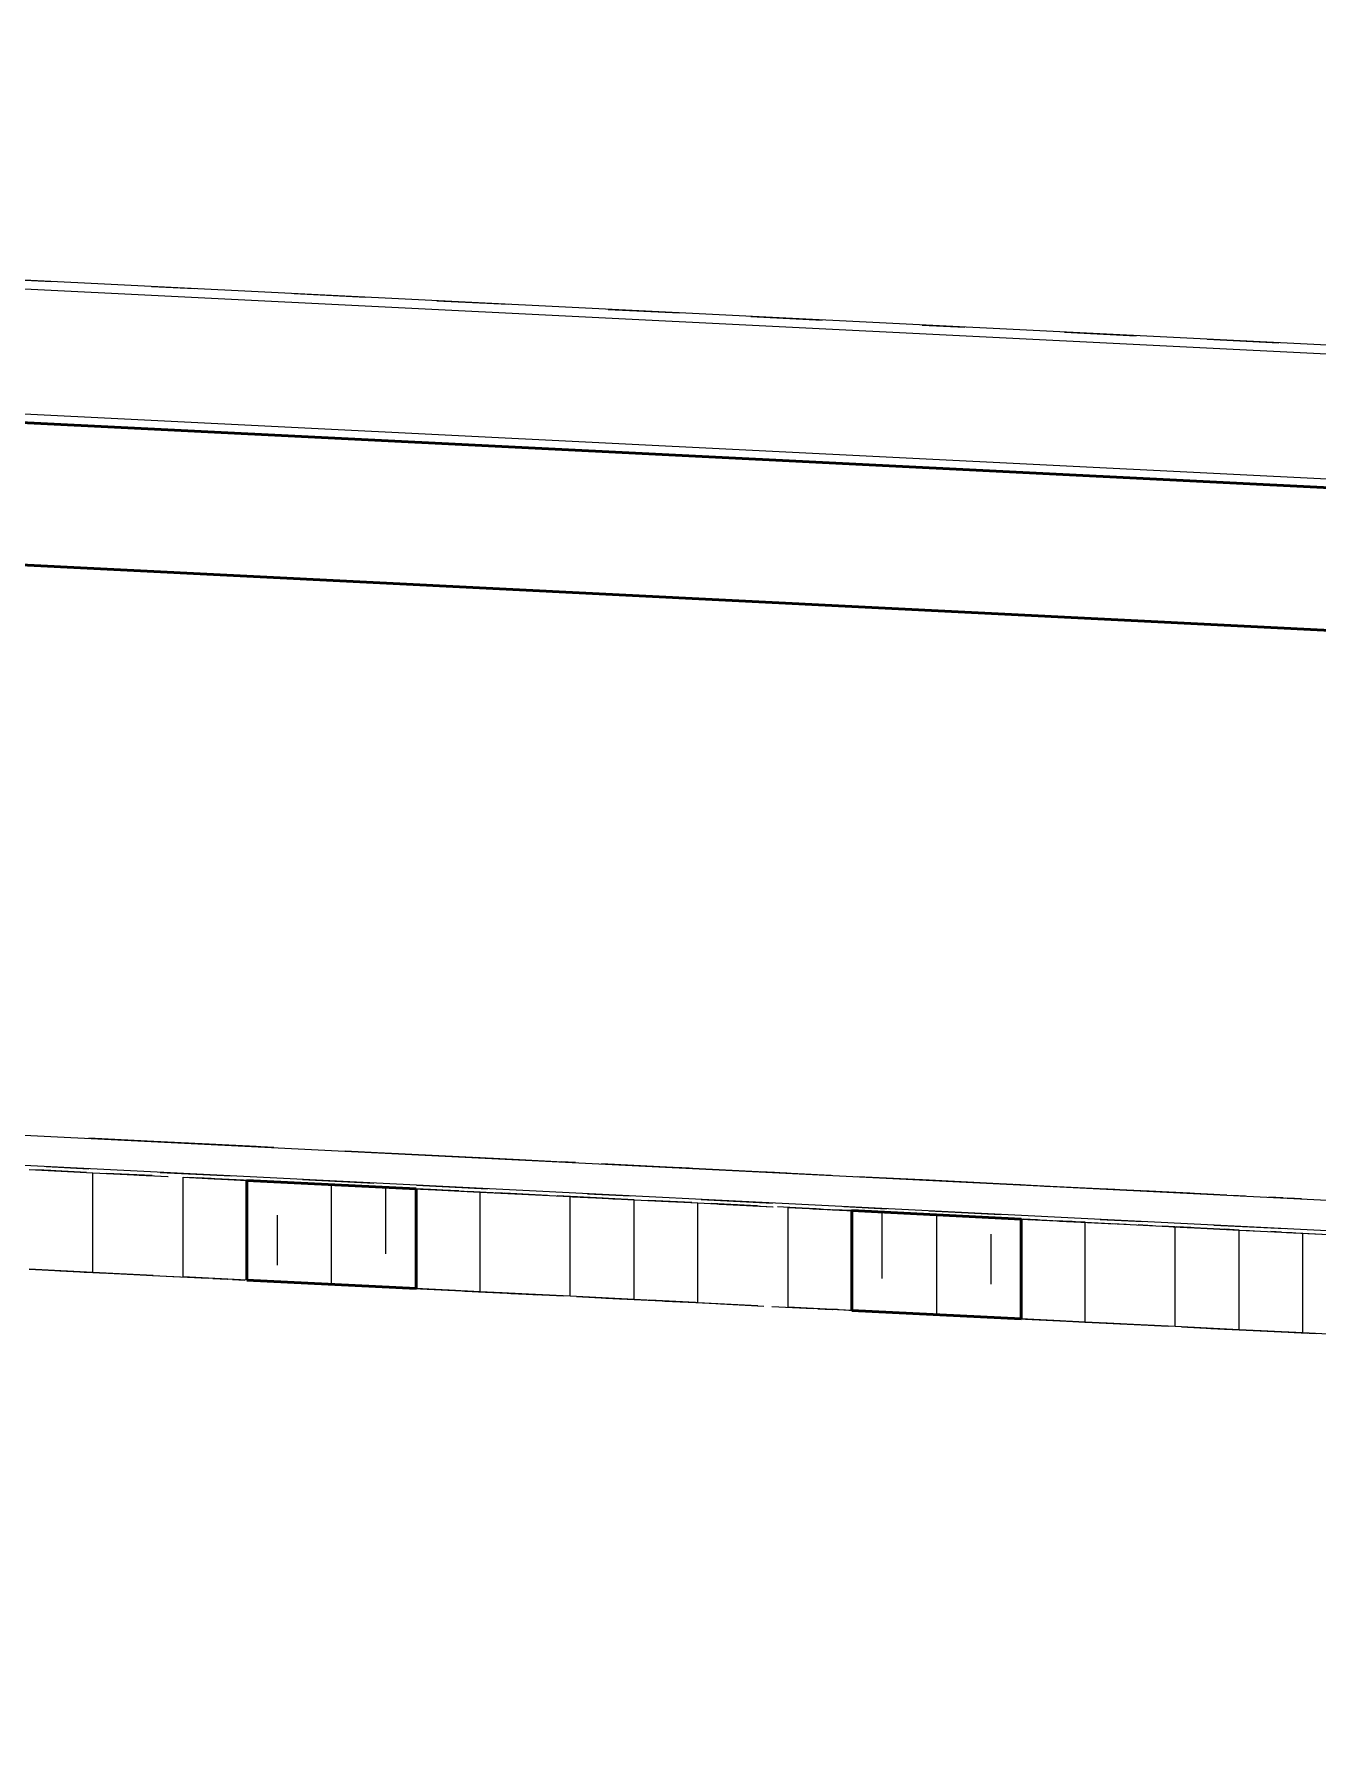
# Model space of a CAD drawing. Header units: metres. Extents: x 10 to 831, y 10 to 584.
# Drawn here: x 250.7 to 273.21, y 451.47 to 481.29 of the extents above; entities that cross this region are included whole.
import ezdxf

# ---------------------------------------------------------------- set-up
doc = ezdxf.new("R2010")
doc.units = ezdxf.units.M
doc.layers.add('CUT', color=7, linetype='Continuous', lineweight=50)
doc.layers.add('VIS', color=8, linetype='Continuous', lineweight=13)

msp = doc.modelspace()

# ---------------------------------------------------------------- linework, layer by layer
at = {"layer": 'CUT'}
for p, q in [((315, 471.252), (165, 478.752)), ((165, 476.252), (315, 468.752)), ((254.437, 459.43), (254.437, 461.18)), ((254.437, 461.18), (257.409, 461.032)), ((257.409, 461.032), (257.409, 459.282)), ((265.053, 458.9), (265.053, 460.65)), ((265.053, 460.65), (268.024, 460.501)), ((268.024, 460.501), (268.024, 458.752)), ((257.409, 459.282), (254.437, 459.43)), ((268.024, 458.752), (265.053, 458.9))]:
    msp.add_line(p, q, dxfattribs=at)
at = {"layer": 'VIS'}
for p, q in [((161.15, 481.295), (318.85, 473.41)), ((315.846, 473.71), (164.905, 481.257)), ((318.85, 471.21), (161.15, 479.095)), ((315, 471.252), (165, 478.752)), ((315, 471.252), (165, 478.752)), ((315, 471.252), (165, 478.752)), ((249.762, 477.014), (251.014, 476.952)), ((252.766, 476.864), (253.517, 476.827)), ((255.269, 476.739), (256.521, 476.677)), ((257.772, 476.614), (259.024, 476.552)), ((260.776, 476.464), (262.028, 476.401)), ((165, 476.252), (314.75, 468.765)), ((165, 476.252), (315, 468.752)), ((315, 468.752), (165, 476.252)), ((263.279, 476.339), (264.531, 476.276)), ((266.284, 476.188), (267.034, 476.151)), ((268.786, 476.063), (270.038, 476)), ((271.289, 475.938), (272.541, 475.875)), ((251.264, 474.439), (252.015, 474.401)), ((253.767, 474.314), (255.019, 474.251)), ((256.27, 474.189), (257.522, 474.126)), ((258.774, 474.064), (260.025, 474.001)), ((261.777, 473.913), (263.029, 473.851)), ((262.779, 473.863), (262.528, 473.876)), ((264.281, 473.788), (265.532, 473.726)), ((267.284, 473.639), (268.035, 473.601)), ((269.788, 473.513), (271.039, 473.451)), ((272.291, 473.388), (273.543, 473.326)), ((30, 473.002), (450, 452.002)), ((450, 451.467), (30, 472.467)), ((254.102, 471.798), (252.851, 471.86)), ((259.107, 471.547), (258.356, 471.584)), ((261.091, 471.448), (259.107, 471.547)), ((266.053, 471.2), (263.324, 471.337)), ((268.533, 471.076), (267.789, 471.113)), ((272.94, 470.856), (268.533, 471.076)), ((252.915, 461.857), (251.665, 461.919)), ((254.603, 461.773), (251.85, 461.91)), ((252.163, 461.894), (251.911, 461.907)), ((253.672, 461.819), (253.42, 461.832)), ((254.913, 461.757), (253.664, 461.82)), ((257.412, 461.632), (256.163, 461.694)), ((259.107, 461.547), (256.855, 461.66)), ((257.192, 461.643), (256.942, 461.655)), ((258.702, 461.567), (258.45, 461.58)), ((259.411, 461.532), (258.662, 461.57)), ((260.099, 461.497), (259.107, 461.547)), ((260.202, 461.493), (259.952, 461.505)), ((261.91, 461.407), (260.661, 461.47)), ((261.2, 461.442), (260.95, 461.455)), ((264.564, 461.274), (261.339, 461.436)), ((250.615, 461.371), (251.734, 461.316)), ((250.615, 461.371), (251.341, 461.336)), ((251, 461.353), (250.75, 461.365)), ((251.626, 461.321), (250.868, 461.359)), ((250.916, 461.422), (251.665, 461.385)), ((251.099, 461.348), (251.341, 461.336)), ((251.099, 461.348), (251.341, 461.336)), ((251.099, 461.348), (251.341, 461.336)), ((251.099, 461.348), (251.341, 461.336)), ((251.099, 461.348), (251.341, 461.336)), ((251.734, 461.316), (253.054, 461.25)), ((251.734, 459.566), (251.734, 461.316)), ((252.777, 461.264), (251.966, 461.304)), ((252.777, 461.264), (251.966, 461.304)), ((252.777, 461.264), (251.966, 461.304)), ((252.777, 461.264), (251.966, 461.304)), ((252.777, 461.264), (251.966, 461.304)), ((252.777, 461.264), (251.966, 461.304)), ((252.236, 461.291), (253.047, 461.25)), ((252.236, 461.291), (253.047, 461.25)), ((252.236, 461.291), (253.047, 461.25)), ((252.236, 461.291), (253.047, 461.25)), ((252.236, 461.291), (253.047, 461.25)), ((252.236, 461.291), (253.047, 461.25)), ((252.549, 461.275), (252.791, 461.263)), ((252.549, 461.275), (252.791, 461.263)), ((252.549, 461.275), (252.791, 461.263)), ((252.549, 461.275), (252.791, 461.263)), ((252.549, 461.275), (252.791, 461.263)), ((252.549, 461.275), (252.791, 461.263)), ((252.915, 461.322), (254.164, 461.26)), ((253.317, 461.236), (254.437, 461.18)), ((253.317, 459.486), (253.317, 461.236)), ((254.659, 461.169), (253.395, 461.233)), ((253.752, 461.215), (253.534, 461.226)), ((253.752, 461.215), (253.534, 461.226)), ((253.752, 461.215), (253.534, 461.226)), ((253.752, 461.215), (253.534, 461.226)), ((253.752, 461.215), (253.534, 461.226)), ((253.752, 461.215), (253.534, 461.226)), ((253.752, 461.215), (253.534, 461.226)), ((253.752, 461.215), (253.534, 461.226)), ((253.752, 461.215), (253.534, 461.226)), ((253.752, 461.215), (253.534, 461.226)), ((253.812, 461.212), (253.565, 461.225)), ((254.5, 461.178), (253.75, 461.215)), ((253.752, 461.215), (253.969, 461.204)), ((253.752, 461.215), (253.969, 461.204)), ((254, 461.202), (254.726, 461.166)), ((254, 461.202), (254.726, 461.166)), ((254, 461.202), (254.726, 461.166)), ((254, 461.202), (254.726, 461.166)), ((254, 461.202), (254.726, 461.166)), ((254, 461.202), (254.726, 461.166)), ((254.36, 461.185), (254.099, 461.197)), ((254.437, 461.18), (257.409, 461.032)), ((254.437, 459.43), (254.437, 461.18)), ((255.296, 461.138), (254.554, 461.175)), ((255.031, 461.151), (254.734, 461.166)), ((255.031, 461.151), (254.734, 461.166)), ((255.031, 461.151), (254.734, 461.166)), ((255.031, 461.151), (254.734, 461.166)), ((255.031, 461.151), (254.734, 461.166)), ((255.054, 461.15), (254.837, 461.16)), ((255.054, 461.15), (254.837, 461.16)), ((255.054, 461.15), (254.837, 461.16)), ((255.054, 461.15), (254.837, 461.16)), ((255.054, 461.15), (254.837, 461.16)), ((255.054, 461.15), (254.837, 461.16)), ((255.054, 461.15), (254.837, 461.16)), ((255.054, 461.15), (254.837, 461.16)), ((255.054, 461.15), (254.837, 461.16)), ((255.054, 461.15), (254.837, 461.16)), ((255.031, 461.151), (255.328, 461.136)), ((255.054, 461.15), (255.271, 461.139)), ((255.054, 461.15), (255.271, 461.139)), ((255.402, 461.132), (255.141, 461.145)), ((255.923, 461.106), (255.207, 461.142)), ((255.413, 461.197), (256.663, 461.135)), ((262.196, 461.393), (261.947, 461.405)), ((263.909, 461.307), (263.16, 461.345)), ((263.693, 461.318), (263.443, 461.331)), ((264.69, 461.268), (264.441, 461.28)), ((266.409, 461.182), (265.159, 461.245)), ((268.533, 461.076), (266.3, 461.188)), ((267.183, 461.144), (266.934, 461.156)), ((254.437, 460.014), (254.437, 460.889)), ((254.437, 460.014), (254.437, 460.889)), ((254.437, 460.014), (254.437, 460.889)), ((254.437, 460.014), (254.437, 460.889)), ((254.437, 460.014), (254.437, 460.889)), ((254.437, 460.014), (254.437, 460.889)), ((255.923, 461.106), (255.706, 461.117)), ((256.357, 461.084), (255.923, 461.106)), ((257.187, 461.043), (255.923, 461.106)), ((255.923, 459.356), (255.923, 461.106)), ((256.285, 461.089), (256.038, 461.101)), ((256.357, 461.084), (256.14, 461.096)), ((256.357, 461.084), (256.14, 461.096)), ((256.357, 461.084), (256.14, 461.096)), ((256.357, 461.084), (256.575, 461.074)), ((256.357, 461.084), (256.575, 461.074)), ((256.357, 461.084), (256.575, 461.074)), ((256.357, 461.084), (256.575, 461.074)), ((256.357, 461.084), (256.575, 461.074)), ((256.357, 461.084), (256.575, 461.074)), ((256.357, 461.084), (256.575, 461.074)), ((256.357, 461.084), (256.575, 461.074)), ((256.878, 461.058), (256.639, 461.07)), ((256.965, 461.054), (256.704, 461.067)), ((256.878, 459.892), (256.878, 461.058)), ((257.66, 461.019), (257.009, 461.052)), ((257.66, 461.019), (257.009, 461.052)), ((257.66, 461.019), (257.009, 461.052)), ((257.66, 461.019), (257.009, 461.052)), ((257.226, 461.041), (257.877, 461.009)), ((257.226, 461.041), (257.877, 461.009)), ((257.226, 461.041), (257.877, 461.009)), ((257.226, 461.041), (257.877, 461.009)), ((257.226, 461.041), (257.877, 461.009)), ((257.226, 461.041), (257.877, 461.009)), ((257.226, 461.041), (257.877, 461.009)), ((257.226, 461.041), (257.877, 461.009)), ((258, 461.002), (257.25, 461.04)), ((257.409, 461.032), (258.529, 460.976)), ((257.409, 459.282), (257.409, 461.032)), ((257.412, 461.097), (258.662, 461.034)), ((257.769, 461.014), (257.521, 461.026)), ((258.007, 461.002), (257.747, 461.015)), ((258.155, 460.995), (257.969, 461.004)), ((258.155, 460.995), (257.969, 461.004)), ((258.155, 460.995), (257.969, 461.004)), ((258.155, 460.995), (257.969, 461.004)), ((258.155, 460.995), (257.969, 461.004)), ((258.155, 460.995), (257.969, 461.004)), ((258.081, 460.999), (258.416, 460.981)), ((258.081, 460.999), (258.416, 460.981)), ((258.081, 460.999), (258.416, 460.981)), ((258.081, 460.999), (258.416, 460.981)), ((258.081, 460.999), (258.416, 460.981)), ((258.081, 460.999), (258.416, 460.981)), ((258.155, 460.995), (258.342, 460.986)), ((258.155, 460.995), (258.342, 460.986)), ((258.155, 460.995), (258.342, 460.986)), ((258.155, 460.995), (258.342, 460.986)), ((258.155, 460.995), (258.342, 460.986)), ((258.155, 460.995), (258.342, 460.986)), ((258.529, 460.976), (258.312, 460.987)), ((258.758, 460.964), (258.51, 460.977)), ((258.529, 460.976), (260.111, 460.897)), ((258.529, 460.976), (258.529, 460.976)), ((258.529, 459.226), (258.529, 460.976)), ((258.529, 459.226), (258.529, 460.976)), ((259.056, 460.95), (258.793, 460.963)), ((259.056, 460.95), (258.793, 460.963)), ((259.056, 460.95), (258.793, 460.963)), ((259.056, 460.95), (258.793, 460.963)), ((259.056, 460.95), (258.793, 460.963)), ((259.056, 460.95), (258.793, 460.963)), ((259.714, 460.917), (258.956, 460.955)), ((259.056, 460.95), (259.32, 460.937)), ((259.056, 460.95), (259.32, 460.937)), ((259.056, 460.95), (259.32, 460.937)), ((259.056, 460.95), (259.32, 460.937)), ((259.056, 460.95), (259.32, 460.937)), ((259.056, 460.95), (259.32, 460.937)), ((261.231, 460.841), (259.88, 460.909)), ((260.69, 460.868), (259.88, 460.909)), ((260.69, 460.868), (259.88, 460.909)), ((260.69, 460.868), (259.88, 460.909)), ((260.69, 460.868), (259.88, 460.909)), ((260.69, 460.868), (259.88, 460.909)), ((260.69, 460.868), (259.88, 460.909)), ((260.241, 460.89), (259.994, 460.903)), ((260.111, 460.897), (261.231, 460.841)), ((260.111, 459.147), (260.111, 460.897)), ((260.15, 460.895), (260.961, 460.855)), ((260.15, 460.895), (260.961, 460.855)), ((260.15, 460.895), (260.961, 460.855)), ((260.15, 460.895), (260.961, 460.855)), ((260.15, 460.895), (260.961, 460.855)), ((260.15, 460.895), (260.961, 460.855)), ((260.411, 460.947), (261.16, 460.909)), ((260.857, 460.86), (260.671, 460.869)), ((260.857, 460.86), (260.671, 460.869)), ((260.857, 460.86), (260.671, 460.869)), ((260.857, 460.86), (260.671, 460.869)), ((260.857, 460.86), (260.671, 460.869)), ((260.857, 460.86), (260.671, 460.869)), ((260.857, 460.86), (261.044, 460.851)), ((260.857, 460.86), (261.044, 460.851)), ((260.857, 460.86), (261.044, 460.851)), ((260.857, 460.86), (261.044, 460.851)), ((260.857, 460.86), (261.044, 460.851)), ((260.857, 460.86), (261.044, 460.851)), ((261.231, 460.841), (260.989, 460.853)), ((261.231, 460.841), (262.35, 460.785)), ((261.231, 460.841), (261.956, 460.805)), ((261.231, 459.091), (261.231, 460.841)), ((262.41, 460.847), (263.659, 460.784)), ((268.407, 461.082), (267.658, 461.12)), ((268.181, 461.094), (267.931, 461.106)), ((268.435, 461.081), (268.533, 461.076)), ((270.981, 460.954), (268.533, 461.076)), ((269.664, 461.019), (269.418, 461.031)), ((271.406, 460.932), (270.157, 460.995)), ((270.649, 460.97), (270.402, 460.982)), ((271.633, 460.921), (271.386, 460.933)), ((271.961, 460.904), (271.716, 460.916)), ((272.617, 460.872), (272.371, 460.884)), ((272.905, 460.857), (272.655, 460.87)), ((272.94, 460.856), (272.696, 460.867)), ((254.967, 460.571), (254.967, 459.696)), ((256.878, 459.892), (256.878, 460.767)), ((256.878, 459.892), (256.878, 460.767)), ((256.878, 459.892), (256.878, 460.767)), ((256.878, 459.892), (256.878, 460.767)), ((256.878, 459.892), (256.878, 460.767)), ((262.242, 460.791), (261.483, 460.828)), ((261.714, 460.817), (261.956, 460.805)), ((261.714, 460.817), (261.956, 460.805)), ((261.714, 460.817), (261.956, 460.805)), ((261.714, 460.817), (261.956, 460.805)), ((261.714, 460.817), (261.956, 460.805)), ((262.35, 460.785), (263.669, 460.719)), ((262.35, 459.035), (262.35, 460.785)), ((263.392, 460.733), (262.582, 460.774)), ((263.392, 460.733), (262.582, 460.774)), ((263.392, 460.733), (262.582, 460.774)), ((263.392, 460.733), (262.582, 460.774)), ((263.392, 460.733), (262.582, 460.774)), ((263.392, 460.733), (262.582, 460.774)), ((263.392, 460.733), (262.582, 460.774)), ((262.724, 460.766), (262.973, 460.754)), ((262.852, 460.76), (263.663, 460.719)), ((262.852, 460.76), (263.663, 460.719)), ((262.852, 460.76), (263.663, 460.719)), ((262.852, 460.76), (263.663, 460.719)), ((262.852, 460.76), (263.663, 460.719)), ((262.852, 460.76), (263.663, 460.719)), ((263.165, 460.745), (263.407, 460.732)), ((263.165, 460.745), (263.407, 460.732)), ((263.165, 460.745), (263.407, 460.732)), ((263.165, 460.745), (263.407, 460.732)), ((263.165, 460.745), (263.407, 460.732)), ((263.165, 460.745), (263.407, 460.732)), ((264.5, 460.678), (263.75, 460.715)), ((263.933, 460.706), (265.053, 460.65)), ((263.933, 458.956), (263.933, 460.706)), ((264.264, 460.69), (264.011, 460.702)), ((264.483, 460.678), (264.07, 460.699)), ((264.367, 460.684), (264.15, 460.695)), ((264.367, 460.684), (264.15, 460.695)), ((264.367, 460.684), (264.15, 460.695)), ((264.367, 460.684), (264.15, 460.695)), ((264.367, 460.684), (264.15, 460.695)), ((264.367, 460.684), (264.15, 460.695)), ((264.367, 460.684), (264.15, 460.695)), ((264.367, 460.684), (264.15, 460.695)), ((264.367, 460.684), (264.15, 460.695)), ((264.367, 460.684), (264.15, 460.695)), ((264.427, 460.681), (264.18, 460.693)), ((264.208, 460.692), (264.62, 460.671)), ((264.208, 460.692), (264.62, 460.671)), ((264.208, 460.692), (264.62, 460.671)), ((264.208, 460.692), (264.62, 460.671)), ((264.208, 460.692), (264.62, 460.671)), ((264.208, 460.692), (264.62, 460.671)), ((264.208, 460.692), (264.62, 460.671)), ((264.208, 460.692), (264.62, 460.671)), ((264.208, 460.692), (264.62, 460.671)), ((264.208, 460.692), (264.62, 460.671)), ((264.208, 460.692), (264.62, 460.671)), ((264.38, 460.684), (264.269, 460.689)), ((264.367, 460.684), (264.584, 460.673)), ((264.367, 460.684), (264.584, 460.673)), ((264.616, 460.671), (264.857, 460.659)), ((264.616, 460.671), (264.857, 460.659)), ((264.616, 460.671), (264.857, 460.659)), ((264.616, 460.671), (264.857, 460.659)), ((264.616, 460.671), (264.857, 460.659)), ((264.616, 460.671), (264.857, 460.659)), ((264.715, 460.667), (265.462, 460.63)), ((265.053, 460.65), (264.716, 460.667)), ((264.909, 460.722), (265.659, 460.684)), ((265.236, 460.64), (265.018, 460.651)), ((265.236, 460.64), (265.018, 460.651)), ((265.236, 460.64), (265.018, 460.651)), ((265.236, 460.64), (265.018, 460.651)), ((265.236, 460.64), (265.018, 460.651)), ((266.538, 460.575), (265.018, 460.651)), ((265.236, 460.64), (265.018, 460.651)), ((265.236, 460.64), (265.018, 460.651)), ((265.236, 460.64), (265.018, 460.651)), ((265.236, 460.64), (265.018, 460.651)), ((265.053, 460.65), (268.024, 460.501)), ((265.053, 458.9), (265.053, 460.65)), ((265.416, 460.631), (265.169, 460.644)), ((265.308, 460.637), (265.171, 460.644)), ((265.236, 460.64), (265.453, 460.63)), ((265.236, 460.64), (265.453, 460.63)), ((265.5, 460.627), (265.25, 460.64)), ((265.308, 460.637), (265.583, 460.623)), ((265.308, 460.637), (265.445, 460.63)), ((265.308, 460.637), (265.445, 460.63)), ((265.308, 460.637), (265.445, 460.63)), ((265.308, 460.637), (265.445, 460.63)), ((265.308, 460.637), (265.583, 460.623)), ((265.308, 460.637), (265.445, 460.63)), ((265.308, 460.637), (265.445, 460.63)), ((265.308, 460.637), (265.445, 460.63)), ((265.308, 460.637), (265.445, 460.63)), ((265.308, 460.637), (265.445, 460.63)), ((265.647, 460.62), (265.349, 460.635)), ((265.647, 460.62), (265.349, 460.635)), ((265.647, 460.62), (265.349, 460.635)), ((265.647, 460.62), (265.349, 460.635)), ((265.647, 460.62), (265.349, 460.635)), ((266.285, 460.588), (265.527, 460.626)), ((265.583, 460.623), (265.822, 460.611)), ((265.583, 459.457), (265.583, 460.623)), ((265.647, 460.62), (265.944, 460.606)), ((266.104, 460.597), (265.887, 460.608)), ((266.104, 460.597), (265.887, 460.608)), ((266.104, 460.597), (265.887, 460.608)), ((266.104, 460.597), (265.887, 460.608)), ((266.104, 460.597), (265.887, 460.608)), ((266.104, 460.597), (265.887, 460.608)), ((266.104, 460.597), (265.887, 460.608)), ((266.104, 460.597), (265.887, 460.608)), ((266.104, 460.597), (265.887, 460.608)), ((266.104, 460.597), (266.322, 460.587)), ((266.104, 460.597), (266.322, 460.587)), ((266.406, 460.582), (266.159, 460.595)), ((266.538, 460.575), (266.299, 460.587)), ((266.409, 460.647), (267.658, 460.584)), ((266.835, 460.561), (266.538, 460.575)), ((266.835, 460.561), (266.538, 460.575)), ((266.835, 460.561), (266.538, 460.575)), ((266.835, 460.561), (266.538, 460.575)), ((267.016, 460.552), (266.538, 460.575)), ((266.835, 460.561), (266.538, 460.575)), ((266.538, 460.575), (266.538, 458.826)), ((266.706, 460.567), (267.453, 460.53)), ((266.835, 460.561), (267.133, 460.546)), ((268.69, 460.468), (267.098, 460.548)), ((267.889, 460.508), (267.147, 460.545)), ((268.275, 460.488), (267.19, 460.543)), ((267.5, 460.528), (267.25, 460.54)), ((265.053, 459.483), (265.053, 460.358)), ((265.053, 459.483), (265.053, 460.358)), ((265.053, 459.483), (265.053, 460.358)), ((265.053, 459.483), (265.053, 460.358)), ((265.053, 459.483), (265.053, 460.358)), ((265.053, 459.483), (265.053, 460.358)), ((267.977, 460.504), (268.219, 460.491)), ((267.977, 460.504), (268.219, 460.491)), ((267.977, 460.504), (268.219, 460.491)), ((267.977, 460.504), (268.219, 460.491)), ((267.977, 460.504), (268.219, 460.491)), ((267.977, 460.504), (268.219, 460.491)), ((268.024, 460.501), (269.144, 460.446)), ((268.024, 458.752), (268.024, 460.501)), ((268.308, 460.487), (268.055, 460.5)), ((268.275, 460.488), (268.058, 460.5)), ((268.275, 460.488), (268.058, 460.5)), ((268.275, 460.488), (268.058, 460.5)), ((268.275, 460.488), (268.493, 460.478)), ((268.275, 460.488), (268.493, 460.478)), ((268.275, 460.488), (268.493, 460.478)), ((268.275, 460.488), (268.493, 460.478)), ((268.275, 460.488), (268.493, 460.478)), ((268.275, 460.488), (268.493, 460.478)), ((268.275, 460.488), (268.493, 460.478)), ((268.275, 460.488), (268.493, 460.478)), ((268.472, 460.479), (268.361, 460.485)), ((268.472, 460.479), (268.361, 460.485)), ((268.472, 460.479), (268.361, 460.485)), ((268.472, 460.479), (268.361, 460.485)), ((268.472, 460.479), (268.361, 460.485)), ((268.472, 460.479), (268.361, 460.485)), ((268.472, 460.479), (268.361, 460.485)), ((268.879, 460.459), (268.631, 460.471)), ((268.697, 460.467), (269.444, 460.43)), ((269.144, 460.446), (268.808, 460.462)), ((268.92, 460.457), (268.808, 460.462)), ((268.92, 460.457), (268.808, 460.462)), ((268.92, 460.457), (268.808, 460.462)), ((268.92, 460.457), (268.808, 460.462)), ((268.92, 460.457), (268.808, 460.462)), ((268.92, 460.457), (268.808, 460.462)), ((269.144, 460.446), (268.927, 460.456)), ((268.944, 460.456), (269.67, 460.419)), ((268.944, 460.456), (269.67, 460.419)), ((268.944, 460.456), (269.67, 460.419)), ((268.944, 460.456), (269.67, 460.419)), ((268.944, 460.456), (269.67, 460.419)), ((268.944, 460.456), (269.67, 460.419)), ((269.144, 460.446), (270.727, 460.366)), ((269.144, 460.446), (269.144, 460.446)), ((269.144, 458.696), (269.144, 460.446)), ((269.144, 458.696), (269.144, 460.446)), ((269.407, 460.497), (270.157, 460.46)), ((269.868, 460.409), (269.62, 460.421)), ((270.329, 460.386), (270.077, 460.399)), ((271.846, 460.31), (270.495, 460.378)), ((271.846, 460.31), (270.495, 460.378)), ((271.846, 460.31), (270.495, 460.378)), ((271.846, 460.31), (270.495, 460.378)), ((271.846, 460.31), (270.495, 460.378)), ((271.846, 460.31), (270.495, 460.378)), ((271.846, 460.31), (270.495, 460.378)), ((270.688, 460.368), (271.435, 460.331)), ((270.727, 460.366), (271.846, 460.31)), ((270.727, 458.616), (270.727, 460.366)), ((271, 460.352), (270.75, 460.365)), ((270.765, 460.364), (271.846, 460.31)), ((270.765, 460.364), (271.846, 460.31)), ((270.765, 460.364), (271.846, 460.31)), ((270.765, 460.364), (271.846, 460.31)), ((270.765, 460.364), (271.846, 460.31)), ((270.765, 460.364), (271.846, 460.31)), ((270.879, 460.358), (271.121, 460.346)), ((270.879, 460.358), (271.121, 460.346)), ((270.879, 460.358), (271.121, 460.346)), ((270.879, 460.358), (271.121, 460.346)), ((270.879, 460.358), (271.121, 460.346)), ((270.879, 460.358), (271.121, 460.346)), ((271.406, 460.397), (272.655, 460.334)), ((271.846, 460.31), (271.593, 460.323)), ((271.846, 460.31), (271.599, 460.322)), ((271.846, 460.31), (271.659, 460.32)), ((271.846, 460.31), (271.659, 460.32)), ((271.846, 460.31), (271.659, 460.32)), ((271.846, 460.31), (271.659, 460.32)), ((271.846, 460.31), (271.659, 460.32)), ((271.846, 460.31), (271.659, 460.32)), ((271.846, 460.31), (272.966, 460.254)), ((271.846, 460.31), (272.116, 460.297)), ((271.846, 460.31), (272.032, 460.301)), ((271.846, 460.31), (272.116, 460.297)), ((271.846, 460.31), (272.032, 460.301)), ((271.846, 460.31), (272.116, 460.297)), ((271.846, 460.31), (272.032, 460.301)), ((271.846, 460.31), (272.116, 460.297)), ((271.846, 460.31), (272.032, 460.301)), ((271.846, 460.31), (272.116, 460.297)), ((271.846, 460.31), (272.032, 460.301)), ((271.846, 460.31), (272.116, 460.297)), ((271.846, 460.31), (272.032, 460.301)), ((271.846, 460.31), (272.59, 460.273)), ((271.846, 458.56), (271.846, 460.31)), ((272.592, 460.273), (272.406, 460.282)), ((272.592, 460.273), (272.406, 460.282)), ((272.592, 460.273), (272.406, 460.282)), ((272.592, 460.273), (272.406, 460.282)), ((272.592, 460.273), (272.406, 460.282)), ((272.592, 460.273), (272.406, 460.282)), ((272.592, 460.273), (272.779, 460.264)), ((272.592, 460.273), (272.779, 460.264)), ((272.592, 460.273), (272.779, 460.264)), ((272.592, 460.273), (272.779, 460.264)), ((272.592, 460.273), (272.779, 460.264)), ((272.592, 460.273), (272.779, 460.264)), ((272.679, 460.269), (273.426, 460.231)), ((272.966, 460.254), (274.548, 460.175)), ((272.966, 458.504), (272.966, 460.254)), ((267.494, 459.361), (267.494, 460.236)), ((267.494, 459.361), (267.494, 460.236)), ((267.494, 459.361), (267.494, 460.236)), ((267.494, 459.361), (267.494, 460.236)), ((267.494, 459.361), (267.494, 460.236)), ((267.494, 459.361), (267.494, 460.236)), ((250.615, 459.621), (251.966, 459.554)), ((251.734, 459.566), (250.615, 459.621)), ((251.696, 459.567), (250.885, 459.608)), ((251.696, 459.567), (250.885, 459.608)), ((251.696, 459.567), (250.885, 459.608)), ((251.696, 459.567), (250.885, 459.608)), ((251.696, 459.567), (250.885, 459.608)), ((251.696, 459.567), (250.885, 459.608)), ((251.156, 459.594), (251.966, 459.554)), ((251.156, 459.594), (251.966, 459.554)), ((251.156, 459.594), (251.966, 459.554)), ((251.156, 459.594), (251.966, 459.554)), ((251.156, 459.594), (251.966, 459.554)), ((251.582, 459.573), (251.825, 459.562)), ((251.582, 459.573), (251.825, 459.562)), ((251.582, 459.573), (251.825, 459.562)), ((251.582, 459.573), (251.825, 459.562)), ((251.582, 459.573), (251.825, 459.562)), ((251.582, 459.573), (251.825, 459.562)), ((252.79, 459.513), (251.734, 459.566)), ((252, 459.553), (253.25, 459.49)), ((252.132, 459.546), (252.89, 459.508)), ((253.033, 459.501), (253.758, 459.464)), ((253.033, 459.501), (253.758, 459.464)), ((253.033, 459.501), (253.758, 459.464)), ((253.033, 459.501), (253.758, 459.464)), ((253.033, 459.501), (253.758, 459.464)), ((253.033, 459.501), (253.758, 459.464)), ((254.437, 459.43), (253.317, 459.486)), ((253.317, 459.486), (253.317, 459.486)), ((253.541, 459.476), (253.654, 459.47)), ((253.541, 459.476), (253.654, 459.47)), ((253.541, 459.476), (253.654, 459.47)), ((253.541, 459.476), (253.654, 459.47)), ((253.541, 459.476), (253.654, 459.47)), ((253.541, 459.476), (253.654, 459.47)), ((253.541, 459.476), (253.654, 459.47)), ((253.838, 459.461), (254.099, 459.447)), ((254.186, 459.443), (253.969, 459.454)), ((254.186, 459.443), (253.969, 459.454)), ((253.989, 459.453), (254.101, 459.447)), ((253.989, 459.453), (254.101, 459.447)), ((253.989, 459.453), (254.101, 459.447)), ((253.989, 459.453), (254.101, 459.447)), ((253.989, 459.453), (254.101, 459.447)), ((253.989, 459.453), (254.101, 459.447)), ((253.989, 459.453), (254.101, 459.447)), ((254.186, 459.443), (254.403, 459.433)), ((254.186, 459.443), (254.403, 459.433)), ((254.186, 459.443), (254.403, 459.433)), ((254.186, 459.443), (254.403, 459.433)), ((254.186, 459.443), (254.403, 459.433)), ((254.186, 459.443), (254.403, 459.433)), ((254.186, 459.443), (254.403, 459.433)), ((254.186, 459.443), (254.403, 459.433)), ((254.186, 459.443), (254.403, 459.433)), ((254.186, 459.443), (254.403, 459.433)), ((257.409, 459.282), (254.437, 459.43)), ((254.437, 459.43), (255.923, 459.356)), ((254.484, 459.428), (254.726, 459.416)), ((254.484, 459.428), (254.726, 459.416)), ((254.484, 459.428), (254.726, 459.416)), ((254.484, 459.428), (254.726, 459.416)), ((254.484, 459.428), (254.726, 459.416)), ((254.484, 459.428), (254.726, 459.416)), ((254.5, 459.428), (256.75, 459.315)), ((254.602, 459.423), (254.684, 459.418)), ((254.602, 459.423), (254.684, 459.418)), ((254.602, 459.423), (254.684, 459.418)), ((254.602, 459.423), (254.684, 459.418)), ((254.602, 459.423), (254.684, 459.418)), ((254.659, 459.419), (254.912, 459.407)), ((254.801, 459.413), (255.543, 459.375)), ((254.891, 459.408), (255.573, 459.374)), ((254.932, 459.406), (255.015, 459.402)), ((254.932, 459.406), (255.015, 459.402)), ((254.932, 459.406), (255.015, 459.402)), ((254.932, 459.406), (255.015, 459.402)), ((254.932, 459.406), (255.015, 459.402)), ((255.054, 459.4), (255.923, 459.356)), ((255.262, 459.389), (255.345, 459.385)), ((255.262, 459.389), (255.345, 459.385)), ((255.262, 459.389), (255.345, 459.385)), ((255.262, 459.389), (255.345, 459.385)), ((255.262, 459.389), (255.345, 459.385)), ((255.489, 459.378), (255.271, 459.389)), ((255.489, 459.378), (255.271, 459.389)), ((255.445, 459.38), (255.923, 459.356)), ((255.489, 459.378), (255.706, 459.367)), ((255.489, 459.378), (255.706, 459.367)), ((255.489, 459.378), (255.706, 459.367)), ((255.489, 459.378), (255.706, 459.367)), ((255.489, 459.378), (255.706, 459.367)), ((255.489, 459.378), (255.706, 459.367)), ((255.489, 459.378), (255.706, 459.367)), ((255.489, 459.378), (255.706, 459.367)), ((255.489, 459.378), (255.706, 459.367)), ((255.593, 459.373), (255.675, 459.369)), ((255.593, 459.373), (255.675, 459.369)), ((255.593, 459.373), (255.675, 459.369)), ((255.593, 459.373), (255.675, 459.369)), ((255.593, 459.373), (255.675, 459.369)), ((255.923, 459.356), (257.009, 459.302)), ((255.923, 459.356), (256.639, 459.321)), ((256.088, 459.348), (256.005, 459.352)), ((256.088, 459.348), (256.005, 459.352)), ((256.088, 459.348), (256.005, 459.352)), ((256.088, 459.348), (256.005, 459.352)), ((256.088, 459.348), (256.005, 459.352)), ((256.088, 459.348), (256.171, 459.344)), ((256.401, 459.332), (256.162, 459.345)), ((256.401, 459.332), (256.162, 459.345)), ((256.401, 459.332), (256.162, 459.345)), ((256.401, 459.332), (256.162, 459.345)), ((256.401, 459.332), (256.162, 459.345)), ((256.401, 459.332), (256.162, 459.345)), ((256.418, 459.332), (256.336, 459.336)), ((256.418, 459.332), (256.336, 459.336)), ((256.418, 459.332), (256.336, 459.336)), ((256.418, 459.332), (256.336, 459.336)), ((256.418, 459.332), (256.336, 459.336)), ((256.401, 459.332), (256.639, 459.321)), ((256.401, 459.332), (256.639, 459.321)), ((256.401, 459.332), (256.639, 459.321)), ((256.401, 459.332), (256.639, 459.321)), ((256.401, 459.332), (256.639, 459.321)), ((256.418, 459.332), (256.501, 459.327)), ((256.444, 459.331), (256.704, 459.317)), ((256.791, 459.313), (256.575, 459.324)), ((256.791, 459.313), (256.575, 459.324)), ((256.791, 459.313), (256.575, 459.324)), ((256.791, 459.313), (256.575, 459.324)), ((256.791, 459.313), (256.575, 459.324)), ((256.791, 459.313), (256.575, 459.324)), ((256.791, 459.313), (256.575, 459.324)), ((256.791, 459.313), (256.575, 459.324)), ((256.914, 459.307), (256.666, 459.319)), ((256.914, 459.307), (256.666, 459.319)), ((256.914, 459.307), (256.666, 459.319)), ((256.914, 459.307), (256.666, 459.319)), ((256.914, 459.307), (256.666, 459.319)), ((256.71, 459.317), (257.392, 459.283)), ((256.748, 459.315), (256.996, 459.303)), ((256.779, 459.314), (257.027, 459.301)), ((256.791, 459.313), (257.009, 459.302)), ((256.791, 459.313), (257.009, 459.302)), ((256.791, 459.313), (257.009, 459.302)), ((257.244, 459.291), (257.161, 459.294)), ((257.244, 459.291), (257.161, 459.294)), ((257.244, 459.291), (257.161, 459.294)), ((257.244, 459.291), (257.161, 459.294)), ((257.244, 459.291), (257.161, 459.294)), ((257.187, 459.293), (258.45, 459.23)), ((257.244, 459.291), (257.327, 459.286)), ((257.362, 459.284), (258.087, 459.248)), ((257.362, 459.284), (258.087, 459.248)), ((257.362, 459.284), (258.087, 459.248)), ((257.362, 459.284), (258.087, 459.248)), ((257.362, 459.284), (258.087, 459.248)), ((257.362, 459.284), (258.087, 459.248)), ((258.529, 459.226), (257.409, 459.282)), ((257.486, 459.278), (257.747, 459.265)), ((258.095, 459.248), (257.877, 459.259)), ((258.095, 459.248), (257.877, 459.259)), ((258.095, 459.248), (257.877, 459.259)), ((258.095, 459.248), (257.877, 459.259)), ((258.095, 459.248), (257.877, 459.259)), ((258.095, 459.248), (257.877, 459.259)), ((258.095, 459.248), (257.877, 459.259)), ((258.095, 459.248), (257.877, 459.259)), ((258.095, 459.248), (258.312, 459.237)), ((258.095, 459.248), (258.529, 459.226)), ((258.095, 459.248), (258.312, 459.237)), ((258.095, 459.248), (258.312, 459.237)), ((258.264, 459.24), (258.51, 459.227)), ((258.5, 459.227), (259.75, 459.165)), ((258.529, 459.226), (259.88, 459.159)), ((260.111, 459.147), (258.529, 459.226)), ((258.529, 459.226), (258.529, 459.226)), ((259.609, 459.172), (258.799, 459.213)), ((259.609, 459.172), (258.799, 459.213)), ((259.609, 459.172), (258.799, 459.213)), ((259.609, 459.172), (258.799, 459.213)), ((259.609, 459.172), (258.799, 459.213)), ((259.609, 459.172), (258.799, 459.213)), ((259.069, 459.199), (259.88, 459.159)), ((259.069, 459.199), (259.88, 459.159)), ((259.069, 459.199), (259.88, 459.159)), ((259.069, 459.199), (259.88, 459.159)), ((259.069, 459.199), (259.88, 459.159)), ((259.296, 459.188), (259.538, 459.175)), ((259.296, 459.188), (259.538, 459.175)), ((259.296, 459.188), (259.538, 459.175)), ((259.296, 459.188), (259.538, 459.175)), ((259.296, 459.188), (259.538, 459.175)), ((259.296, 459.188), (259.538, 459.175)), ((259.747, 459.165), (259.994, 459.153)), ((261.231, 459.091), (260.111, 459.147)), ((260.22, 459.142), (260.978, 459.104)), ((260.736, 459.115), (260.983, 459.104)), ((260.747, 459.115), (261.231, 459.091)), ((260.747, 459.115), (260.989, 459.103)), ((260.747, 459.115), (260.989, 459.103)), ((260.747, 459.115), (260.989, 459.103)), ((260.747, 459.115), (260.989, 459.103)), ((260.747, 459.115), (260.989, 459.103)), ((261.231, 459.091), (262.582, 459.024)), ((262.35, 459.035), (261.231, 459.091)), ((261.5, 459.077), (263.25, 458.99)), ((262.311, 459.037), (261.501, 459.077)), ((262.311, 459.037), (261.501, 459.077)), ((262.311, 459.037), (261.501, 459.077)), ((262.311, 459.037), (261.501, 459.077)), ((262.311, 459.037), (261.501, 459.077)), ((262.311, 459.037), (261.501, 459.077)), ((261.771, 459.064), (262.582, 459.024)), ((261.771, 459.064), (262.582, 459.024)), ((261.771, 459.064), (262.582, 459.024)), ((261.771, 459.064), (262.582, 459.024)), ((261.771, 459.064), (262.582, 459.024)), ((262.198, 459.043), (262.44, 459.03)), ((262.198, 459.043), (262.44, 459.03)), ((262.198, 459.043), (262.44, 459.03)), ((262.198, 459.043), (262.44, 459.03)), ((262.198, 459.043), (262.44, 459.03)), ((262.198, 459.043), (262.44, 459.03)), ((263.405, 458.982), (262.35, 459.035)), ((262.747, 459.015), (263.505, 458.977)), ((263.648, 458.97), (264.374, 458.934)), ((263.648, 458.97), (264.374, 458.934)), ((263.648, 458.97), (264.374, 458.934)), ((263.648, 458.97), (264.374, 458.934)), ((263.648, 458.97), (264.374, 458.934)), ((263.648, 458.97), (264.374, 458.934)), ((265.053, 458.9), (263.933, 458.956)), ((263.933, 458.956), (263.933, 458.956)), ((264.157, 458.945), (264.269, 458.939)), ((264.157, 458.945), (264.269, 458.939)), ((264.157, 458.945), (264.269, 458.939)), ((264.157, 458.945), (264.269, 458.939)), ((264.157, 458.945), (264.269, 458.939)), ((264.157, 458.945), (264.269, 458.939)), ((264.157, 458.945), (264.269, 458.939)), ((264.454, 458.93), (264.714, 458.917)), ((264.801, 458.913), (264.584, 458.923)), ((264.801, 458.913), (264.584, 458.923)), ((264.604, 458.923), (264.716, 458.916)), ((264.604, 458.923), (264.716, 458.916)), ((264.604, 458.923), (264.716, 458.916)), ((264.604, 458.923), (264.716, 458.916)), ((264.604, 458.923), (264.716, 458.916)), ((264.604, 458.923), (264.716, 458.916)), ((264.604, 458.923), (264.716, 458.916)), ((264.801, 458.913), (265.018, 458.901)), ((264.801, 458.913), (265.018, 458.901)), ((264.801, 458.913), (265.018, 458.901)), ((264.801, 458.913), (265.018, 458.901)), ((264.801, 458.913), (265.018, 458.901)), ((264.801, 458.913), (265.018, 458.901)), ((264.801, 458.913), (265.018, 458.901)), ((264.801, 458.913), (265.018, 458.901)), ((264.801, 458.913), (265.018, 458.901)), ((264.801, 458.913), (265.018, 458.901)), ((265, 458.903), (266.25, 458.84)), ((268.024, 458.752), (265.053, 458.9)), ((265.099, 458.898), (265.341, 458.885)), ((265.099, 458.898), (265.341, 458.885)), ((265.099, 458.898), (265.341, 458.885)), ((265.099, 458.898), (265.341, 458.885)), ((265.099, 458.898), (265.341, 458.885)), ((265.099, 458.898), (265.341, 458.885)), ((265.274, 458.889), (265.527, 458.876)), ((265.416, 458.881), (266.159, 458.845)), ((265.507, 458.877), (266.189, 458.843)), ((265.67, 458.869), (266.538, 458.826)), ((266.104, 458.847), (265.887, 458.858)), ((266.104, 458.847), (265.887, 458.858)), ((266.061, 458.85), (266.538, 458.826)), ((266.104, 458.847), (266.322, 458.837)), ((266.104, 458.847), (266.322, 458.837)), ((266.104, 458.847), (266.322, 458.837)), ((266.104, 458.847), (266.322, 458.837)), ((266.104, 458.847), (266.322, 458.837)), ((266.104, 458.847), (266.322, 458.837)), ((266.104, 458.847), (266.322, 458.837)), ((266.104, 458.847), (266.322, 458.837)), ((266.104, 458.847), (266.322, 458.837)), ((266.538, 458.826), (268.024, 458.752)), ((266.835, 458.811), (266.538, 458.826)), ((266.538, 458.826), (268.058, 458.75)), ((266.538, 458.826), (267.255, 458.79)), ((266.703, 458.817), (266.621, 458.822)), ((266.703, 458.817), (266.621, 458.822)), ((266.703, 458.817), (266.621, 458.822)), ((266.703, 458.817), (266.621, 458.822)), ((266.703, 458.817), (266.621, 458.822)), ((266.703, 458.817), (266.786, 458.813)), ((266.703, 458.817), (266.786, 458.813)), ((266.703, 458.817), (266.786, 458.813)), ((266.703, 458.817), (266.786, 458.813)), ((266.703, 458.817), (266.786, 458.813)), ((266.703, 458.817), (266.786, 458.813)), ((267.016, 458.802), (266.778, 458.813)), ((267.016, 458.802), (266.778, 458.813)), ((267.016, 458.802), (266.778, 458.813)), ((267.016, 458.802), (266.778, 458.813)), ((267.016, 458.802), (266.778, 458.813)), ((267.016, 458.802), (266.778, 458.813)), ((266.835, 458.811), (267.133, 458.796)), ((266.835, 458.811), (267.133, 458.796)), ((266.835, 458.811), (267.133, 458.796)), ((266.835, 458.811), (267.133, 458.796)), ((267.034, 458.801), (266.952, 458.805)), ((267.034, 458.801), (266.952, 458.805)), ((267.034, 458.801), (266.952, 458.805)), ((267.034, 458.801), (266.952, 458.805)), ((267.034, 458.801), (266.952, 458.805)), ((267.016, 458.802), (267.255, 458.79)), ((267.016, 458.802), (267.255, 458.79)), ((267.016, 458.802), (267.255, 458.79)), ((267.016, 458.802), (267.255, 458.79)), ((267.016, 458.802), (267.255, 458.79)), ((267.034, 458.801), (267.116, 458.797)), ((267.034, 458.801), (267.116, 458.797)), ((267.034, 458.801), (267.116, 458.797)), ((267.034, 458.801), (267.116, 458.797)), ((267.034, 458.801), (267.116, 458.797)), ((267.034, 458.801), (267.116, 458.797)), ((267.059, 458.799), (267.32, 458.786)), ((267.407, 458.782), (267.19, 458.793)), ((267.407, 458.782), (267.19, 458.793)), ((267.407, 458.782), (267.19, 458.793)), ((267.407, 458.782), (267.19, 458.793)), ((267.407, 458.782), (267.19, 458.793)), ((267.407, 458.782), (267.19, 458.793)), ((267.407, 458.782), (267.19, 458.793)), ((267.407, 458.782), (267.19, 458.793)), ((267.529, 458.776), (267.281, 458.788)), ((267.529, 458.776), (267.281, 458.788)), ((267.529, 458.776), (267.281, 458.788)), ((267.529, 458.776), (267.281, 458.788)), ((267.529, 458.776), (267.281, 458.788)), ((267.325, 458.786), (268.007, 458.752)), ((267.364, 458.784), (267.612, 458.772)), ((267.364, 458.784), (267.612, 458.772)), ((267.364, 458.784), (267.612, 458.772)), ((267.364, 458.784), (267.612, 458.772)), ((267.364, 458.784), (267.612, 458.772)), ((267.364, 458.784), (267.612, 458.772)), ((267.395, 458.783), (267.642, 458.771)), ((267.407, 458.782), (267.624, 458.772)), ((267.407, 458.782), (267.624, 458.772)), ((267.407, 458.782), (267.624, 458.772)), ((267.859, 458.76), (267.777, 458.764)), ((267.859, 458.76), (267.777, 458.764)), ((267.859, 458.76), (267.777, 458.764)), ((267.859, 458.76), (267.777, 458.764)), ((267.859, 458.76), (267.777, 458.764)), ((267.802, 458.763), (269.066, 458.699)), ((267.859, 458.76), (267.942, 458.755)), ((267.859, 458.76), (267.942, 458.755)), ((267.859, 458.76), (267.942, 458.755)), ((267.859, 458.76), (267.942, 458.755)), ((267.859, 458.76), (267.942, 458.755)), ((267.859, 458.76), (267.942, 458.755)), ((267.977, 458.754), (268.703, 458.718)), ((267.977, 458.754), (268.703, 458.718)), ((267.977, 458.754), (268.703, 458.718)), ((267.977, 458.754), (268.703, 458.718)), ((267.977, 458.754), (268.703, 458.718)), ((267.977, 458.754), (268.703, 458.718)), ((269.144, 458.696), (268.024, 458.752)), ((268.101, 458.748), (268.362, 458.735)), ((268.709, 458.717), (268.493, 458.728)), ((268.709, 458.717), (268.493, 458.728)), ((268.709, 458.717), (268.493, 458.728)), ((268.709, 458.717), (268.493, 458.728)), ((268.709, 458.717), (268.493, 458.728)), ((268.709, 458.717), (268.493, 458.728)), ((268.709, 458.717), (268.493, 458.728)), ((268.709, 458.717), (268.493, 458.728)), ((268.5, 458.727), (269.75, 458.665)), ((268.709, 458.717), (268.927, 458.706)), ((268.709, 458.717), (269.144, 458.696)), ((268.709, 458.717), (268.927, 458.706)), ((268.709, 458.717), (268.927, 458.706)), ((268.879, 458.709), (269.126, 458.696)), ((269.144, 458.696), (270.495, 458.628)), ((270.727, 458.616), (269.144, 458.696)), ((269.144, 458.696), (269.144, 458.696)), ((270.225, 458.642), (269.414, 458.682)), ((270.225, 458.642), (269.414, 458.682)), ((270.225, 458.642), (269.414, 458.682)), ((270.225, 458.642), (269.414, 458.682)), ((270.225, 458.642), (269.414, 458.682)), ((270.225, 458.642), (269.414, 458.682)), ((269.684, 458.668), (270.495, 458.628)), ((269.684, 458.668), (270.495, 458.628)), ((269.684, 458.668), (270.495, 458.628)), ((269.684, 458.668), (270.495, 458.628)), ((269.684, 458.668), (270.495, 458.628)), ((269.912, 458.657), (270.154, 458.645)), ((269.912, 458.657), (270.154, 458.645)), ((269.912, 458.657), (270.154, 458.645)), ((269.912, 458.657), (270.154, 458.645)), ((269.912, 458.657), (270.154, 458.645)), ((269.912, 458.657), (270.154, 458.645)), ((270.362, 458.635), (270.609, 458.622)), ((271.846, 458.56), (270.727, 458.616)), ((270.835, 458.611), (271.593, 458.573)), ((271.351, 458.585), (271.599, 458.572)), ((271.362, 458.584), (271.846, 458.56)), ((271.362, 458.584), (271.605, 458.572)), ((271.362, 458.584), (271.605, 458.572)), ((271.362, 458.584), (271.605, 458.572)), ((271.362, 458.584), (271.605, 458.572)), ((271.362, 458.584), (271.605, 458.572)), ((271.5, 458.577), (272.75, 458.515)), ((271.846, 458.56), (273.197, 458.493)), ((272.966, 458.504), (271.846, 458.56)), ((272.927, 458.506), (272.116, 458.547)), ((272.927, 458.506), (272.116, 458.547)), ((272.927, 458.506), (272.116, 458.547)), ((272.927, 458.506), (272.116, 458.547)), ((272.927, 458.506), (272.116, 458.547)), ((272.927, 458.506), (272.116, 458.547)), ((272.386, 458.533), (273.197, 458.493)), ((272.386, 458.533), (273.197, 458.493)), ((272.386, 458.533), (273.197, 458.493)), ((272.386, 458.533), (273.197, 458.493)), ((272.386, 458.533), (273.197, 458.493)), ((272.813, 458.512), (273.055, 458.5)), ((272.813, 458.512), (273.055, 458.5)), ((272.813, 458.512), (273.055, 458.5)), ((272.813, 458.512), (273.055, 458.5)), ((272.813, 458.512), (273.055, 458.5)), ((272.813, 458.512), (273.055, 458.5)), ((274.02, 458.452), (272.966, 458.504))]:
    msp.add_line(p, q, dxfattribs=at)

doc.saveas('drawing.dxf')
